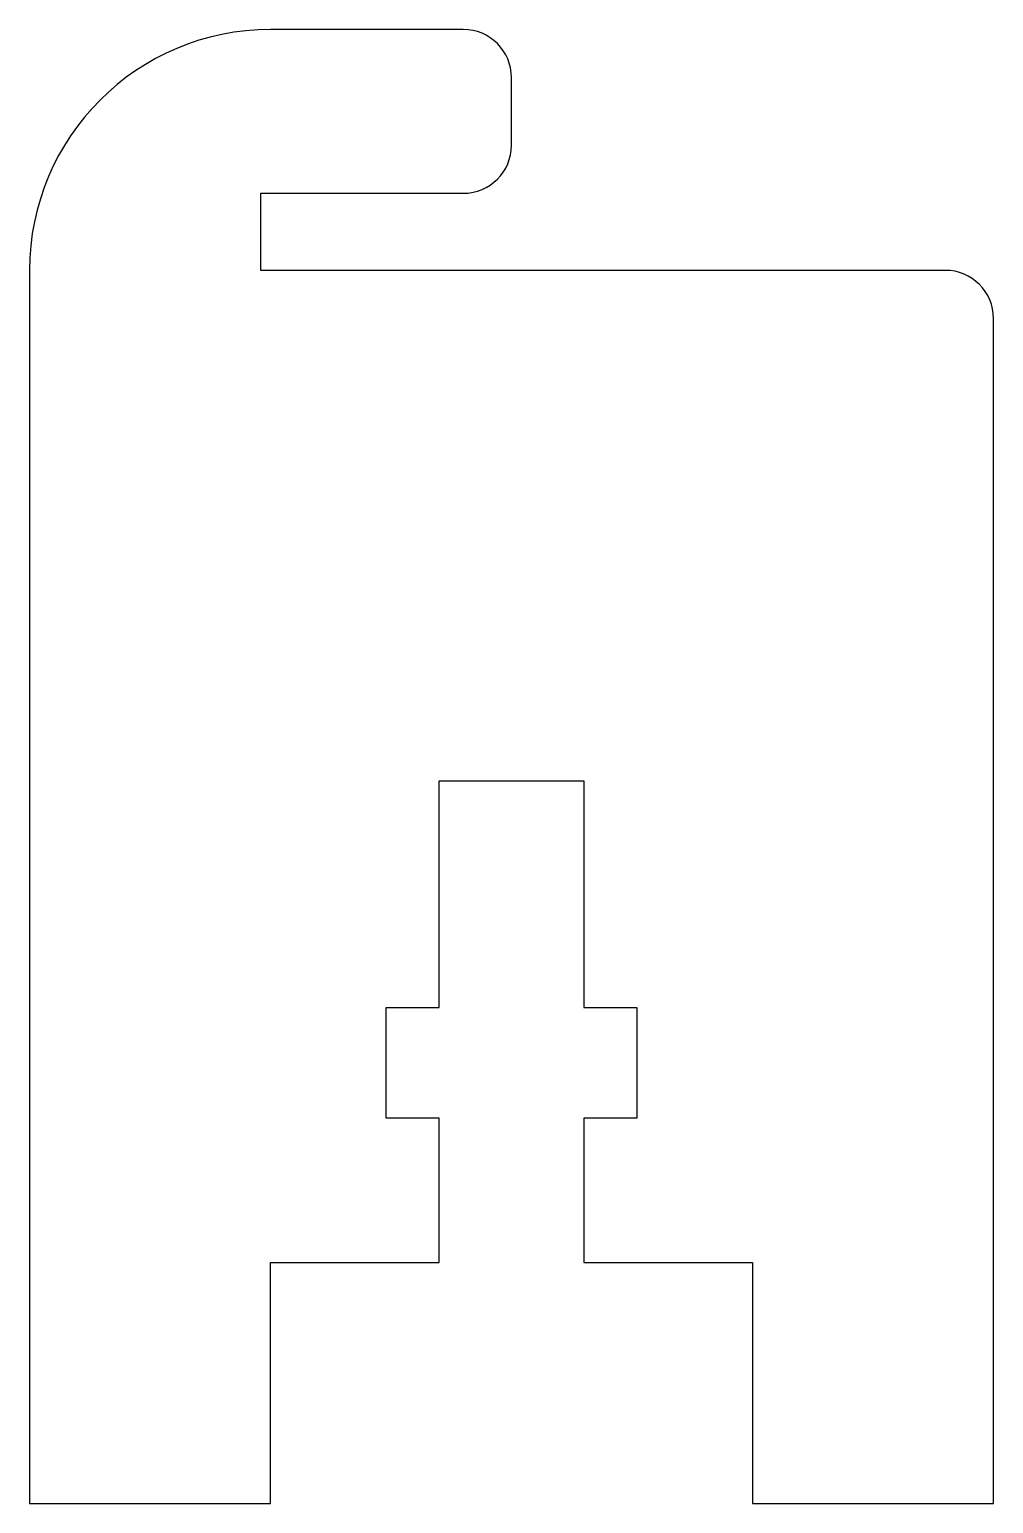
# Model space of a CAD drawing. Header units: millimetres. Extents: x 0 to 20, y 0 to 30.6.
import ezdxf

# ---------------------------------------------------------------- set-up
doc = ezdxf.new("R2010")
doc.units = ezdxf.units.MM

msp = doc.modelspace()

# ---------------------------------------------------------------- linework, layer by layer
at = {"color": 7, "linetype": 'Continuous', "lineweight": 25}
for p, q in [((9, 30.6), (5, 30.6)), ((10, 28.2), (10, 29.6)), ((4.8, 25.6), (4.8, 27.2)), ((4.8, 27.2), (9, 27.2)), ((0, 25.6), (0, 0)), ((19, 25.6), (4.8, 25.6)), ((20, 0), (20, 24.6)), ((8.5, 10.3), (8.5, 15)), ((8.5, 15), (11.5, 15)), ((11.5, 15), (11.5, 10.3)), ((7.4, 8), (7.4, 10.3)), ((7.4, 10.3), (8.5, 10.3)), ((11.5, 10.3), (12.6, 10.3)), ((12.6, 10.3), (12.6, 8)), ((8.5, 8), (7.4, 8)), ((8.5, 5), (8.5, 8)), ((12.6, 8), (11.5, 8)), ((11.5, 8), (11.5, 5)), ((5, 0), (5, 5)), ((5, 5), (8.5, 5)), ((11.5, 5), (15, 5)), ((15, 5), (15, 0)), ((0, 0), (5, 0)), ((15, 0), (20, 0))]:
    msp.add_line(p, q, dxfattribs=at)
for centre, radius, start, end in [((5, 25.6), 5, 90, 180), ((9, 29.6), 1, 0, 90), ((9, 28.2), 1, 270, 0), ((19, 24.6), 1, 0, 90)]:
    msp.add_arc(centre, radius, start, end, dxfattribs=at)

doc.saveas('drawing.dxf')
